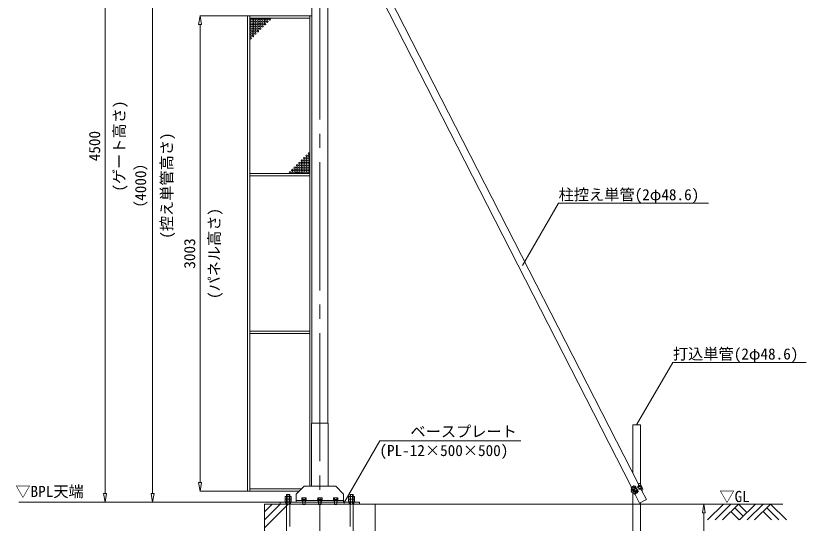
# Model space of a CAD drawing. Units: millimetres, scale not verified. Extents: x -10062 to 10062, y -16938 to 16938.
# Drawn here: x 2218 to 7208, y -13909 to -10702 of the extents above; entities that cross this region are included whole.
import ezdxf
from ezdxf.enums import TextEntityAlignment as Align

# ---------------------------------------------------------------- set-up
doc = ezdxf.new("R2010")
doc.units = ezdxf.units.MM
doc.header["$LTSCALE"] = 90
doc.linetypes.add('CHAIN2', pattern=[12, 9, -1, 1, -1])
doc.linetypes.add('DASHED1', pattern=[1.8, 1.2, -0.6])
for name, color, linetype, lineweight in [('0-2_ACCG-3018', 134, 'Continuous', 18), ('0-5_ﾍﾞｰｽﾗｲﾝ', 134, 'Continuous', 18), ('0-6_ﾎﾞﾙﾄ類', 134, 'Continuous', 18), ('0-9_基礎工事用PCA小', 134, 'Continuous', 18), ('0-C_寸法', 134, 'Continuous', 18), ('0-F_単管', 134, 'Continuous', 18), ('1-0_単管ｸﾗﾝﾌﾟ', 134, 'Continuous', 18), ('1-6_通芯', 134, 'CHAIN2', 18), ('1-9_標準ﾊﾟﾈﾙ', 134, 'Continuous', 18), ('1-A_標準柱', 134, 'Continuous', 18), ('1-B_文字', 134, 'Continuous', 18)]:
    doc.layers.add(name, color=color, linetype=linetype, lineweight=lineweight)
doc.styles.add('ＭＳ ゴシック', font='')
doc.styles.get('ＭＳ ゴシック').set_extended_font_data('MS Gothic')

msp = doc.modelspace()

# ---------------------------------------------------------------- linework, layer by layer
at = {"layer": '0-2_ACCG-3018'}
for centre in [(3700.75, -10724.4), (3715.75, -10724.4), (3730.75, -10724.4), (3745.75, -10724.4), (3760.75, -10724.4), (3775.75, -10724.4), (3790.75, -10724.4), (3805.75, -10724.4), (3820.75, -10724.4), (3700.75, -10739.4), (3700.75, -10754.4), (3700.75, -10769.4), (3715.75, -10739.4), (3715.75, -10754.4), (3715.75, -10769.4), (3730.75, -10739.4), (3730.75, -10754.4), (3730.75, -10769.4), (3745.75, -10739.4), (3745.75, -10754.4), (3745.75, -10769.4), (3760.75, -10739.4), (3760.75, -10754.4), (3760.75, -10769.4), (3775.75, -10739.4), (3775.75, -10754.4), (3775.75, -10769.4), (3790.75, -10739.4), (3790.75, -10754.4), (3805.75, -10739.4), (3700.75, -10784.4), (3700.75, -10799.4), (3700.75, -10814.4), (3700.75, -10829.4), (3715.75, -10784.4), (3715.75, -10799.4), (3715.75, -10814.4), (3715.75, -10829.4), (3730.75, -10784.4), (3730.75, -10799.4), (3730.75, -10814.4), (3745.75, -10784.4), (3745.75, -10799.4), (3760.75, -10784.4), (3700.75, -10844.4), (4069.25, -11572.4), (4024.25, -11617.4), (4039.25, -11602.4), (4039.25, -11617.4), (4054.25, -11587.4), (4054.25, -11602.4), (4054.25, -11617.4), (4069.25, -11587.4), (4069.25, -11602.4), (4069.25, -11617.4), (3964.25, -11677.4), (3979.25, -11662.4), (3979.25, -11677.4), (3994.25, -11647.4), (3994.25, -11662.4), (3994.25, -11677.4), (4009.25, -11632.4), (4009.25, -11647.4), (4009.25, -11662.4), (4009.25, -11677.4), (4024.25, -11632.4), (4024.25, -11647.4), (4024.25, -11662.4), (4024.25, -11677.4), (4039.25, -11632.4), (4039.25, -11647.4), (4039.25, -11662.4), (4039.25, -11677.4), (4054.25, -11632.4), (4054.25, -11647.4), (4054.25, -11662.4), (4054.25, -11677.4), (4069.25, -11632.4), (4069.25, -11647.4), (4069.25, -11662.4), (4069.25, -11677.4), (3949.25, -11692.4), (3964.25, -11692.4), (3979.25, -11692.4), (3994.25, -11692.4), (4009.25, -11692.4), (4024.25, -11692.4), (4039.25, -11692.4), (4054.25, -11692.4), (4069.25, -11692.4)]:
    msp.add_circle(centre, 5, dxfattribs=at)
at = {"layer": '0-5_ﾍﾞｰｽﾗｲﾝ'}
for p, q in [((3887.5, -13775.5), (2236.44, -13775.5)), ((4487.5, -13787.5), (7059.82, -13787.5))]:
    msp.add_line(p, q, dxfattribs=at)
at = {"layer": '0-6_ﾎﾞﾙﾄ類'}
for p, q in [((3927.98, -13755.47), (3927.98, -13740.9)), ((3927.98, -13758.33), (3927.98, -13772.9)), ((3947.02, -13755.47), (3947.02, -13740.9)), ((3947.02, -13758.33), (3947.02, -13772.9)), ((4025.66, -13748.5), (4023.84, -13749.56)), ((4023.84, -13749.56), (4023.84, -13758.3)), ((4023.84, -13758.3), (4051.17, -13758.3)), ((4025.66, -13748.5), (4049.33, -13748.5)), ((4026.26, -13758.5), (4048.75, -13758.5)), ((4029.5, -13787.5), (4029.5, -13765.5)), ((4030.67, -13749.56), (4030.67, -13758.3)), ((4030.73, -13790.3), (4030.73, -13765.5)), ((4036.3, -13761.5), (4037.37, -13765.5)), ((4037.62, -13761.5), (4038.7, -13765.5)), ((4044.33, -13749.56), (4044.33, -13758.3)), ((4045.5, -13787.5), (4045.5, -13765.5)), ((4049.33, -13748.5), (4051.17, -13749.56)), ((4051.17, -13749.56), (4051.17, -13758.3)), ((4125.66, -13748.5), (4123.84, -13749.56)), ((4123.84, -13749.56), (4123.84, -13758.3)), ((4123.84, -13758.3), (4151.17, -13758.3)), ((4125.66, -13748.5), (4149.33, -13748.5)), ((4126.26, -13758.5), (4148.75, -13758.5)), ((4129.5, -13787.5), (4129.5, -13765.5)), ((4130.67, -13749.56), (4130.67, -13758.3)), ((4130.73, -13790.3), (4130.73, -13765.5)), ((4136.3, -13761.5), (4137.37, -13765.5)), ((4137.62, -13761.5), (4138.69, -13765.5)), ((4144.33, -13749.56), (4144.33, -13758.3)), ((4145.5, -13787.5), (4145.5, -13765.5)), ((4149.33, -13748.5), (4151.17, -13749.56)), ((4151.17, -13749.56), (4151.17, -13758.3)), ((4225.66, -13748.5), (4223.84, -13749.56)), ((4223.84, -13749.56), (4223.84, -13758.3)), ((4223.84, -13758.3), (4251.17, -13758.3)), ((4225.66, -13748.5), (4249.33, -13748.5)), ((4226.26, -13758.5), (4248.75, -13758.5)), ((4229.5, -13787.5), (4229.5, -13765.5)), ((4230.67, -13749.56), (4230.67, -13758.3)), ((4230.73, -13790.3), (4230.73, -13765.5)), ((4236.3, -13761.5), (4237.38, -13765.5)), ((4237.62, -13761.5), (4238.69, -13765.5)), ((4244.34, -13749.56), (4244.34, -13758.3)), ((4245.5, -13787.5), (4245.5, -13765.5)), ((4249.33, -13748.5), (4251.17, -13749.56)), ((4251.17, -13749.56), (4251.17, -13758.3)), ((4327.97, -13755.47), (4327.97, -13740.9)), ((4327.97, -13758.33), (4327.97, -13772.9)), ((4347.03, -13755.47), (4347.03, -13740.9)), ((4347.03, -13758.33), (4347.03, -13772.9)), ((4029.5, -13787.5), (4030.73, -13790.3)), ((4129.5, -13787.5), (4130.73, -13790.3)), ((4229.5, -13787.5), (4230.73, -13790.3))]:
    msp.add_line(p, q, dxfattribs=at)
for points in [[(3919.02, -13755.47), (3919.02, -13740.9), (3955.98, -13740.9), (3955.98, -13755.47), (3953.5, -13756.9), (3921.5, -13756.9)], [(3919.02, -13758.33), (3919.02, -13772.9), (3955.98, -13772.9), (3955.98, -13758.33), (3953.5, -13756.9), (3921.5, -13756.9)], [(4051.5, -13758.5), (4051.5, -13761.5), (4023.5, -13761.5), (4023.5, -13758.5)], [(4023.5, -13761.5), (4051.5, -13761.5), (4051.5, -13765.5), (4023.5, -13765.5)], [(4151.5, -13758.5), (4151.5, -13761.5), (4123.5, -13761.5), (4123.5, -13758.5)], [(4123.5, -13761.5), (4151.5, -13761.5), (4151.5, -13765.5), (4123.5, -13765.5)], [(4251.5, -13758.5), (4251.5, -13761.5), (4223.5, -13761.5), (4223.5, -13758.5)], [(4223.5, -13761.5), (4251.5, -13761.5), (4251.5, -13765.5), (4223.5, -13765.5)], [(4319.03, -13755.47), (4319.03, -13740.9), (4355.97, -13740.9), (4355.97, -13755.47), (4353.5, -13756.9), (4321.5, -13756.9)], [(4319.03, -13758.33), (4319.03, -13772.9), (4355.97, -13772.9), (4355.97, -13758.33), (4353.5, -13756.9), (4321.5, -13756.9)], [(3919.5, -13772.9), (3955.5, -13772.9), (3955.5, -13775.5), (3919.5, -13775.5)], [(4319.5, -13772.9), (4355.5, -13772.9), (4355.5, -13775.5), (4319.5, -13775.5)]]:
    msp.add_lwpolyline(points, close=True, dxfattribs=at)
for points in [[(4030.73, -13790.3), (4044.28, -13790.3), (4044.28, -13765.5)], [(4130.73, -13790.3), (4144.27, -13790.3), (4144.27, -13765.5)], [(4230.73, -13790.3), (4244.27, -13790.3), (4244.27, -13765.5)], [(4029.5, -13787.5), (4045.5, -13787.5), (4044.28, -13790.3)], [(4129.5, -13787.5), (4145.5, -13787.5), (4144.27, -13790.3)], [(4229.5, -13787.5), (4245.5, -13787.5), (4244.27, -13790.3)]]:
    msp.add_lwpolyline(points, dxfattribs=at)
for centre, radius, start, end in [((3923.5, -13747.72), 8.96, 240.0064, 300.0064), ((3923.5, -13766.08), 8.96, 60.0064, 120.0064), ((3937.5, -13789.35), 32.45, 72.93497, 107.07105), ((3937.5, -13724.45), 32.45, 252.93497, 287.07105), ((3951.5, -13747.73), 8.95, 239.98131, 300.0315), ((3951.5, -13766.07), 8.95, 59.98131, 120.0315), ((4027.25, -13754.55), 6.05, 55.616, 124.384), ((4026.26, -13758.3), 0.198, 180, 270), ((4037.5, -13771.12), 22.62, 72.412, 107.588), ((4047.75, -13754.55), 6.05, 55.616, 124.384), ((4048.75, -13758.3), 0.198, 270, 0), ((4127.25, -13754.55), 6.05, 55.616, 124.384), ((4126.26, -13758.3), 0.198, 180, 270), ((4137.5, -13771.12), 22.62, 72.412, 107.588), ((4147.75, -13754.55), 6.05, 55.616, 124.384), ((4148.75, -13758.3), 0.198, 270, 0), ((4227.26, -13754.55), 6.05, 55.616, 124.384), ((4226.26, -13758.3), 0.198, 180, 270), ((4237.5, -13771.12), 22.62, 72.412, 107.588), ((4247.75, -13754.55), 6.05, 55.616, 124.384), ((4248.75, -13758.3), 0.198, 270, 0), ((4323.5, -13747.72), 8.96, 240.0064, 300.0064), ((4323.5, -13766.08), 8.96, 60.0064, 120.0064), ((4337.5, -13724.45), 32.45, 252.93497, 287.07105), ((4337.51, -13789.35), 32.45, 72.93497, 107.07105), ((4351.5, -13747.73), 8.95, 239.98131, 300.0315), ((4351.5, -13766.07), 8.95, 59.98131, 120.0315)]:
    msp.add_arc(centre, radius, start, end, dxfattribs=at)
at = {"layer": '0-9_基礎工事用PCA小'}
for p, q in [((3787.5, -13937.5), (3937.5, -13787.5)), ((3787.5, -13887.5), (3887.5, -13787.5)), ((3787.5, -13837.5), (3837.5, -13787.5)), ((3927.98, -13787.5), (3947.02, -13787.5)), ((4347.03, -13787.5), (4327.97, -13787.5))]:
    msp.add_line(p, q, dxfattribs=at)
at = {"layer": '0-9_基礎工事用PCA小', "linetype": 'DASHED1'}
for p, q in [((3922.8, -13775.5), (3922.8, -13787.5)), ((3952.5, -13775.5), (3952.5, -13787.5)), ((4029.5, -13775.5), (4029.5, -13787.5)), ((4045.5, -13775.5), (4045.5, -13787.5)), ((4229.5, -13775.5), (4229.5, -13787.5)), ((4245.5, -13775.5), (4245.5, -13787.5)), ((4322.5, -13775.5), (4322.5, -13787.5)), ((4352.5, -13775.5), (4352.5, -13787.5))]:
    msp.add_line(p, q, dxfattribs=at)
at = {"layer": '0-9_基礎工事用PCA小'}
for points in [[(3927.98, -14304.45), (3927.98, -13727.5), (3947.02, -13727.5), (3947.02, -13929.5)], [(3927.98, -13790), (3930.47, -13787.5), (3930.47, -13727.5), (3944.53, -13727.5), (3944.53, -13787.5), (3947.02, -13790)], [(4347.03, -14304.45), (4347.03, -13727.5), (4327.97, -13727.5), (4327.97, -13929.5)], [(4347.03, -13790), (4344.52, -13787.5), (4344.52, -13727.5), (4330.48, -13727.5), (4330.48, -13787.5), (4327.97, -13790)]]:
    msp.add_lwpolyline(points, dxfattribs=at)
for points in [[(3787.5, -14687.5), (4487.5, -14687.5), (4487.5, -13787.5), (3787.5, -13787.5)], [(3887.5, -13787.5), (4387.5, -13787.5), (4387.5, -13775.5), (3887.5, -13775.5)]]:
    msp.add_lwpolyline(points, close=True, dxfattribs=at)
at = {"layer": '0-C_寸法'}
for p, q in [((2781.5, -9330.5), (2781.5, -13720.5)), ((3081.5, -9830.5), (3081.5, -13720.5)), ((3372.34, -10757.9), (3381.5, -10702.9)), ((3680.5, -10702.9), (3380.5, -10702.9)), ((3381.5, -10702.9), (3390.67, -10757.9)), ((3372.34, -10757.9), (3390.67, -10757.9)), ((3381.5, -10757.9), (3381.5, -13650.9)), ((3372.34, -13650.9), (3381.5, -13705.9)), ((3372.34, -13650.9), (3390.67, -13650.9)), ((3381.5, -13705.9), (3390.67, -13650.9)), ((2772.33, -13720.5), (2781.5, -13775.5)), ((2772.33, -13720.5), (2790.67, -13720.5)), ((2781.5, -13775.5), (2790.67, -13720.5)), ((3072.33, -13720.5), (3081.5, -13775.5)), ((3072.33, -13720.5), (3090.66, -13720.5)), ((3081.5, -13775.5), (3090.66, -13720.5)), ((3680.5, -13705.9), (3380.5, -13705.9)), ((3079.5, -13775.5), (2780.5, -13775.5)), ((3380.5, -13775.5), (3080.5, -13775.5)), ((6162.8, -13787.5), (6562.8, -13787.5)), ((6552.63, -13842.5), (6561.8, -13787.5)), ((6561.8, -13787.5), (6570.96, -13842.5)), ((6552.63, -13842.5), (6570.96, -13842.5)), ((6561.8, -13842.5), (6561.8, -14732.5))]:
    msp.add_line(p, q, dxfattribs=at)
at = {"layer": '0-F_単管'}
for p, q in [((6104.74, -13681.52), (4128.53, -9812.25)), ((4171.75, -9790.01), (6149.04, -13661.43))]:
    msp.add_line(p, q, dxfattribs=at)
for points in [[(6161.8, -13664.41), (6161.8, -13287.5), (6113.2, -13287.5), (6113.2, -13591.24)], [(6113.2, -13709.6), (6113.2, -14787.5), (6161.8, -14787.5), (6161.8, -13777.75)], [(6168.69, -13699.9), (6198.8, -13758.85), (6155.52, -13780.96), (6126.44, -13724.02)]]:
    msp.add_lwpolyline(points, dxfattribs=at)
at = {"layer": '1-0_単管ｸﾗﾝﾌﾟ'}
for p, q in [((6160.04, -13669.74), (6145.42, -13676.31)), ((6152.86, -13657.91), (6148.4, -13660.18)), ((6155.74, -13671.23), (6155.92, -13671.58)), ((6175.96, -13692.15), (6159.59, -13660.08)), ((6101.94, -13683.08), (6104.94, -13688.95)), ((6103.1, -13703.54), (6102.85, -13705.17)), ((6102.85, -13705.17), (6106.17, -13711.68)), ((6110.56, -13699.73), (6103.1, -13703.54)), ((6103.1, -13703.54), (6107.64, -13712.44)), ((6111.71, -13700.26), (6104.4, -13703.99)), ((6107.64, -13712.44), (6106.17, -13711.68)), ((6115.1, -13708.63), (6107.64, -13712.44)), ((6115.35, -13707.39), (6108.05, -13711.11)), ((6115.95, -13691.37), (6109.42, -13694.71)), ((6111.99, -13676.81), (6112.56, -13677.92)), ((6119.59, -13695.15), (6114.12, -13697.93)), ((6118.51, -13712.5), (6125.05, -13709.18)), ((6124.08, -13704.05), (6118.68, -13706.83)), ((6120.65, -13693.45), (6120.21, -13692.56)), ((6161.31, -13673.8), (6120.5, -13694.64)), ((6123.54, -13725.38), (6120.54, -13719.5)), ((6129.42, -13688.96), (6120.65, -13693.45)), ((6135.7, -13688.01), (6121.11, -13695.46)), ((6121.94, -13685.07), (6130.39, -13678.69)), ((6139.38, -13695.11), (6124.79, -13702.56)), ((6165.86, -13682.71), (6125.11, -13703.53)), ((6134.89, -13699.66), (6126.11, -13704.14)), ((6126.11, -13704.14), (6126.56, -13705.02)), ((6126.67, -13683.57), (6129.42, -13688.96)), ((6127.29, -13684.79), (6130.44, -13682.41)), ((6130.83, -13675.9), (6131.59, -13677.4)), ((6133.65, -13708), (6143.78, -13704.89)), ((6134.53, -13687.48), (6135.7, -13688.01)), ((6137.64, -13705.05), (6134.89, -13699.66)), ((6137.01, -13703.83), (6140.79, -13702.67)), ((6139.08, -13696.39), (6139.33, -13695.13)), ((6145.42, -13676.31), (6146.73, -13679.23)), ((6146.29, -13706.18), (6145.52, -13704.68)), ((6161.35, -13672.66), (6146.73, -13679.23)), ((6150.39, -13673.96), (6150.44, -13674.05)), ((6151.9, -13676.9), (6152.59, -13678.25)), ((6152.91, -13691.35), (6166.81, -13683.35)), ((6152.91, -13691.35), (6154.51, -13694.12)), ((6154.51, -13694.12), (6168.4, -13686.12)), ((6157.13, -13687.16), (6157.83, -13688.52)), ((6157.38, -13674.44), (6157.93, -13675.53)), ((6161.31, -13673.8), (6165.86, -13682.71)), ((6162.48, -13684.44), (6163.04, -13685.53)), ((6162.65, -13673.11), (6167.2, -13682.03)), ((6164.68, -13688.73), (6164.5, -13688.38)), ((6169.33, -13701.15), (6173.78, -13698.87))]:
    msp.add_line(p, q, dxfattribs=at)
for points in [[(6148.49, -13674.64), (6148.61, -13674.87), (6157.52, -13670.33), (6157.4, -13670.1), (6156.4, -13669.78), (6148.83, -13673.64)], [(6158.35, -13693.93), (6157.89, -13693.04), (6158.21, -13692.03), (6165.79, -13688.16), (6166.8, -13688.49), (6167.25, -13689.38), (6166.93, -13690.39), (6159.36, -13694.26)]]:
    msp.add_lwpolyline(points, close=True, dxfattribs=at)
for points in [[(6116.55, -13676.45), (6121.03, -13674.17), (6121.35, -13673.16), (6120.89, -13672.27), (6119.88, -13671.95), (6112.31, -13675.81), (6111.99, -13676.81)], [(6137.48, -13717.42), (6142.62, -13714.79), (6142.18, -13716.14), (6135.06, -13719.78), (6134.05, -13719.73)]]:
    msp.add_lwpolyline(points, dxfattribs=at)
for centre, radius, start, end in [((6137.56, -13666.51), 12.55, 308.712, 30.261), ((6155.14, -13662.36), 5, 27.055, 117.055), ((6161.76, -13673.57), 4.2, 27.055, 114.193), ((6142.35, -13752.81), 80.59, 101.478, 120.09), ((6108.67, -13693.6), 5.57, 133.427, 206.443), ((6109.67, -13692.56), 6.94, 210.433, 268.243), ((6104.49, -13689.19), 0.504, 313.427, 27.055), ((6211.59, -13912.84), 247.99, 109.041, 115.472), ((6101.46, -13697.34), 8.38, 338.593, 18.489), ((6116.22, -13689.81), 8.38, 215.622, 255.518), ((6120.39, -13713.55), 6.94, 145.868, 203.678), ((6110.23, -13719.44), 10.8, 39.944, 70.43), ((6118.97, -13713.75), 5.57, 207.668, 280.683), ((6129.08, -13695.9), 15.09, 187.704, 226.406), ((6119.93, -13689.6), 5.56, 204.621, 266.518), ((6128.97, -13709.86), 10.8, 163.681, 194.166), ((6098.1, -13711.88), 28.24, 13.481, 40.643), ((6125.56, -13689.85), 6, 127.038, 206.777), ((6129.88, -13695.54), 10.3, 177.816, 235.692), ((6120.09, -13719.73), 0.504, 27.055, 100.683), ((5651.28, -12897.26), 946.72, 299.714, 301.444), ((6130.56, -13707.01), 7.13, 155.444, 202.404), ((6090.73, -13651.76), 80.59, 294.021, 312.632), ((6127.26, -13677.71), 4, 27.055, 107.644), ((6128.45, -13682.66), 2, 127.038, 207.055), ((6131.9, -13702.27), 6, 207.334, 287.073), ((6129.19, -13677.09), 2, 307.038, 27.055), ((6128.03, -13679.22), 4, 307.038, 27.055), ((6112.15, -13704.7), 28.24, 17.175, 37.59), ((6112.71, -13704.42), 28.24, 19.238, 35.523), ((6139.41, -13704.14), 2, 207.055, 287.073), ((6141.96, -13706.5), 4, 27.055, 107.073), ((6144.36, -13706.8), 2, 27.055, 107.073), ((6142.72, -13708), 4, 306.466, 27.055), ((6142.89, -13688.83), 10.25, 357.826, 56.284), ((6157.85, -13706.23), 12.55, 88.319, 105.398), ((6157.85, -13706.23), 12.55, 23.849, 79.637), ((6161.76, -13673.57), 0.999, 27.055, 114.193), ((6166.31, -13682.48), 0.999, 299.918, 27.055), ((6166.31, -13682.48), 4.2, 299.918, 27.055), ((6171.51, -13694.42), 5, 297.055, 27.055)]:
    msp.add_arc(centre, radius, start, end, dxfattribs=at)
at = {"layer": '1-6_通芯'}
msp.add_line((4137.5, -8387.5), (4137.5, -15280.96), dxfattribs=at)
at = {"layer": '1-9_標準ﾊﾟﾈﾙ'}
for points in [[(3681.5, -10702.9), (3694.75, -10702.9), (3694.75, -13705.9), (3681.5, -13705.9)], [(3694.75, -10702.9), (4075.25, -10702.9), (4075.25, -10718.4), (3694.75, -10718.4)], [(3694.75, -11698.4), (4075.25, -11698.4), (4075.25, -11714.4), (3694.75, -11714.4)], [(3694.75, -12694.4), (4075.25, -12694.4), (4075.25, -12710.4), (3694.75, -12710.4)]]:
    msp.add_lwpolyline(points, close=True, dxfattribs=at)
for points in [[(4087.5, -10702.9), (4075.25, -10702.9), (4075.25, -13675.5)], [(4022.6, -13690.4), (3694.75, -13690.4), (3694.75, -13705.9), (4007.1, -13705.9)]]:
    msp.add_lwpolyline(points, dxfattribs=at)
at = {"layer": '1-A_標準柱'}
for p, q in [((4087.5, -9825.5), (4087.5, -13275.5)), ((4187.5, -13275.5), (4187.5, -9927.7)), ((3987.5, -13765.5), (4287.5, -13765.5))]:
    msp.add_line(p, q, dxfattribs=at)
at = {"layer": '1-A_標準柱', "linetype": 'DASHED1'}
for p, q in [((4027.5, -13765.5), (4027.5, -13775.5)), ((4047.5, -13765.5), (4047.5, -13775.5)), ((4127.5, -13765.5), (4127.5, -13775.5)), ((4147.5, -13765.5), (4147.5, -13775.5)), ((4227.5, -13765.5), (4227.5, -13775.5)), ((4247.5, -13765.5), (4247.5, -13775.5))]:
    msp.add_line(p, q, dxfattribs=at)
at = {"layer": '1-A_標準柱'}
for points in [[(4084.3, -13275.5), (4190.7, -13275.5), (4190.7, -13675.5), (4084.3, -13675.5)], [(4037.5, -13675.5), (4237.5, -13675.5), (4287.5, -13725.5), (4287.5, -13775.5), (3987.5, -13775.5), (3987.5, -13725.5)]]:
    msp.add_lwpolyline(points, close=True, dxfattribs=at)
at = {"layer": '1-B_文字'}
for p, q in [((5643.81, -11886.89), (6590.03, -11886.89)), ((6365.43, -12893.35), (7207.7, -12893.35)), ((4516.3, -13387.35), (5405.53, -13387.35)), ((6685.39, -13787.5), (6585.16, -13887.73)), ((6732.64, -13787.5), (6632.41, -13887.73)), ((6779.89, -13787.5), (6679.66, -13887.73)), ((6756.26, -13811.12), (6810.26, -13865.12)), ((6779.89, -13787.5), (6833.89, -13841.5)), ((6887.89, -13787.5), (6787.66, -13887.73)), ((6935.14, -13787.5), (6834.91, -13887.73)), ((6982.39, -13787.5), (6882.16, -13887.73)), ((6958.76, -13811.12), (7035.37, -13887.73)), ((6982.39, -13787.5), (7082.62, -13887.73)), ((6732.64, -13834.75), (6785.62, -13887.73)), ((6935.14, -13834.75), (6988.12, -13887.73))]:
    msp.add_line(p, q, dxfattribs=at)
for points in [[(5415.88, -12281.04), (5643.45, -11886.89), (5643.81, -11886.89)], [(6137.5, -13287.5), (6365.07, -12893.35), (6365.43, -12893.35)], [(4288.37, -13781.5), (4515.94, -13387.35), (4516.3, -13387.35)]]:
    msp.add_lwpolyline(points, dxfattribs=at)

# ---------------------------------------------------------------- texts
at = {"layer": '0-C_寸法', "style": 'ＭＳ ゴシック'}
for s, p in [('(ゲート高さ)', (2927.1, -11813.5)), ('4500', (2771.6, -11621.5)), ('(控え単管高さ)', (3227.1, -12111.5)), ('（4000）', (3062.22, -11967.5)), ('(パネル高さ)', (3527.1, -12492.4)), ('3003', (3371.6, -12300.4))]:
    msp.add_text(s, height=70.38, rotation=90, dxfattribs=at).set_placement(p, align=Align.BOTTOM_LEFT)
at = {"layer": '1-B_文字', "style": 'ＭＳ ゴシック'}
for s, p in [('柱控え単管(2φ48.6)\u3000', (5644.81, -11888.85)), ('打込単管(2φ48.6)', (6366.43, -12895.31)), ('\u3000\u3000ベースプレート\u3000\u3000', (4517.3, -13385.04)), ('(PL-12×500×500)', (4513.59, -13505.42)), ('▽BPL天端', (2215.31, -13764.1)), ('▽GL', (6659.87, -13796.1))]:
    msp.add_text(s, height=70.38, dxfattribs=at).set_placement(p, align=Align.BOTTOM_LEFT)

doc.saveas('drawing.dxf')
